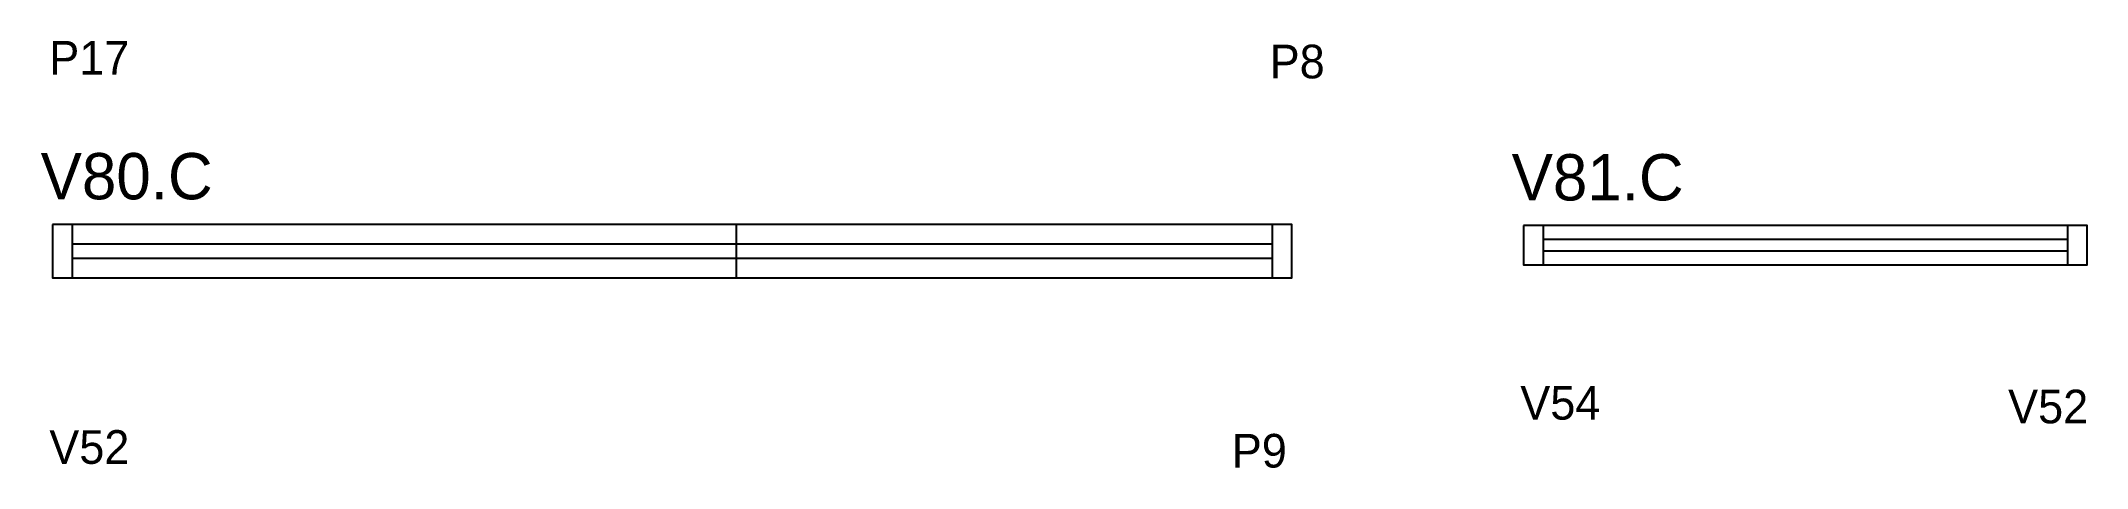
# Model space of a CAD drawing. Header units: metres. Extents: x 4659 to 5388, y -1423 to -1271.
import ezdxf

# ---------------------------------------------------------------- set-up
doc = ezdxf.new("R2010")
doc.units = ezdxf.units.M
for name, color, linetype in [('5', 7, 'Continuous'), ('NOMENCLATURA', 7, 'Continuous'), ('Painéis', 7, 'Continuous'), ('SARR_2.2x7', 7, 'Continuous'), ('SARR_EDITAR', 7, 'Continuous')]:
    doc.layers.add(name, color=color, linetype=linetype)

msp = doc.modelspace()

# ---------------------------------------------------------------- linework, layer by layer
at = {"layer": 'Painéis', "color": 7, "lineweight": 25}
msp.add_line((4906.76, -1355.48), (4906.76, -1336.48), dxfattribs=at)
for points in [[(4662.76, -1336.48), (4662.76, -1355.48), (5104.76, -1355.48), (5104.76, -1336.48), (4662.76, -1336.48)], [(5187.3, -1336.88), (5187.3, -1350.88), (5388.3, -1350.88), (5388.3, -1336.88), (5187.3, -1336.88)]]:
    msp.add_lwpolyline(points, dxfattribs=at)
at = {"layer": 'SARR_2.2x7', "color": 7, "lineweight": 25}
for p, q in [((4669.76, -1336.48), (4669.76, -1355.48)), ((5097.76, -1336.48), (5097.76, -1355.48)), ((5194.3, -1336.88), (5194.3, -1350.88)), ((5381.3, -1336.88), (5381.3, -1350.88)), ((4906.76, -1343.48), (4669.76, -1343.48)), ((4669.76, -1348.48), (4906.76, -1348.48)), ((5097.76, -1343.48), (4906.76, -1343.48)), ((4906.76, -1348.48), (5097.76, -1348.48))]:
    msp.add_line(p, q, dxfattribs=at)
at = {"layer": 'SARR_EDITAR', "color": 7, "lineweight": 25}
for p, q in [((5381.3, -1341.88), (5194.3, -1341.88)), ((5194.3, -1345.88), (5381.3, -1345.88))]:
    msp.add_line(p, q, dxfattribs=at)

# ---------------------------------------------------------------- texts
at = {"layer": '5', "color": 7, "lineweight": 25}
for s, p in [('P17', (4661.65, -1283.05)), ('P8', (5096.82, -1284.39)), ('V54', (5186.19, -1406.03)), ('V52', (5360.14, -1407.36)), ('V52', (4661.65, -1421.79)), ('P9', (5083.32, -1423.12))]:
    msp.add_text(s, height=12, dxfattribs=at).set_placement(p)
at = {"layer": 'NOMENCLATURA', "color": 7, "lineweight": 25}
for s, p in [('V80.C', (4658.58, -1327.51)), ('V81.C', (5183.11, -1327.9))]:
    msp.add_text(s, height=16.5, dxfattribs=at).set_placement(p)

doc.saveas('drawing.dxf')
